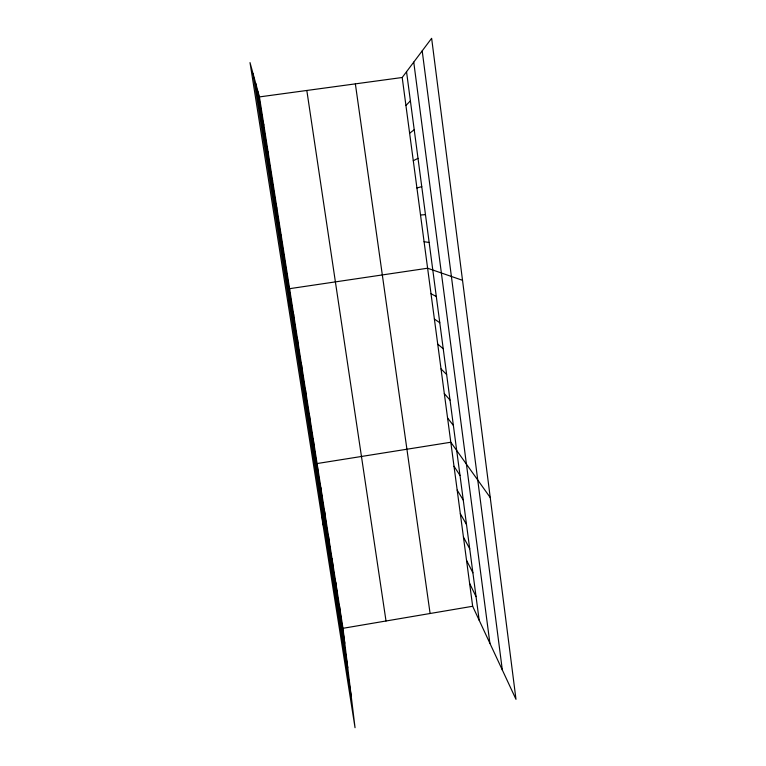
<?xml version="1.0" encoding="UTF-8"?>
<svg xmlns="http://www.w3.org/2000/svg" width="766" height="766" viewBox="0 0 766 766"><rect width="100%" height="100%" fill="white"/><g stroke="black" fill="none" stroke-linecap="round" stroke-linejoin="round"><path stroke-width="1.15" d="M293.608 317.909L293.617 314.319M288.495 306.285L289.586 288.677L427.61 268.224L462.52 280.308M285.067 263.609L285.392 262.029M402.198 77.5L431.641 38.3L515.987 699.329L472.66 606.27L402.198 77.5L259.435 96.909L250.013 62.592L355.041 727.7L342.986 628.302L259.435 96.909M280.672 235.66L281.17 235.143M405.923 105.497L410.394 100.863M409.628 133.246L414.215 129.732M413.286 160.736L418.006 158.323M416.915 187.967L421.75 186.636M342.986 628.302L472.66 606.27M420.515 214.968L425.465 214.691M424.077 241.711L429.151 242.487M431.009 293.732L436.304 296.499M434.379 319.02L439.78 322.745M276.229 207.452L276.899 207.998M437.721 344.087L443.217 348.75M441.034 368.934L446.635 374.526M444.318 393.58L450.015 400.082M447.574 418.016L453.376 425.408M490.24 497.565L450.801 442.241L317.086 463.545L323.013 524.863M454.008 466.264L459.993 475.389M457.178 490.087L463.258 500.064M460.328 513.708L466.494 524.519M463.449 537.138L469.711 548.762M271.748 178.966L272.591 180.613M466.542 560.367L472.89 572.796M469.615 583.414L476.05 596.628M267.229 150.213L268.244 152.97M262.661 121.181L263.858 125.069M258.046 91.863L344.796 643.22M255.739 83.475L347.774 667.799M253.039 73.613L351.23 696.313M306.821 90.465L386.016 620.987M355.367 83.867L430.099 613.499M413.745 62.123L489.895 643.287M406.535 71.717L479.181 620.259M422.2 50.862L502.324 669.982M339.386 605.351L341.062 619.493M335.747 582.208L337.299 595.555M332.071 558.874L333.497 571.407M328.375 535.348L329.667 547.048M324.64 511.611L325.799 522.489M320.877 487.683L321.902 497.699M313.256 439.205L314.003 447.468M309.397 414.655L309.991 422.018M305.5 389.894L305.95 396.338M301.574 364.922L301.881 370.438M297.61 339.731L297.763 344.288"/></g></svg>
